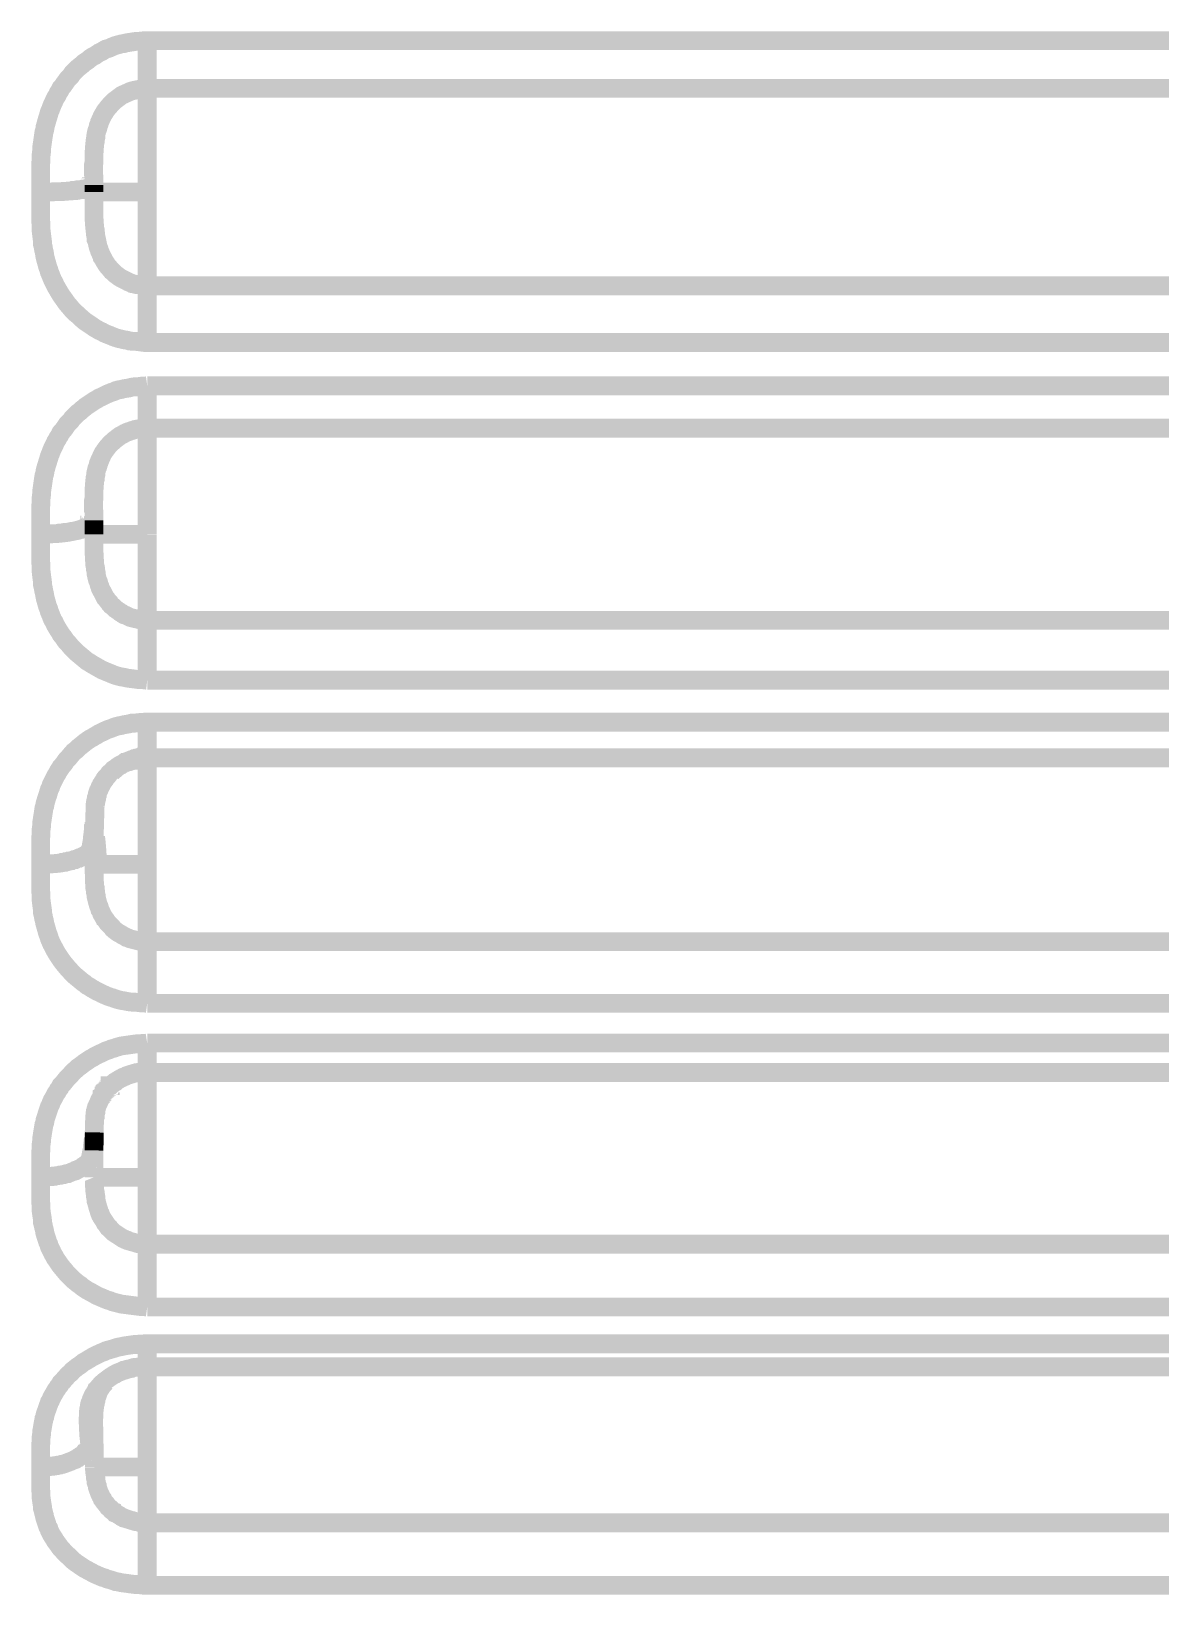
# Model space of a CAD drawing. Extents: x 0.54 to 10.46, y 0.74 to 7.76.
# Drawn here: x 4.0006 to 4.1672, y 5.2165 to 5.4473 of the extents above; entities that cross this region are included whole.
import ezdxf

# ---------------------------------------------------------------- set-up
doc = ezdxf.new("R2010")
doc.units = 0
doc.layers.get('0').update_dxf_attribs({"linetype": 'CONTINUOUS'})

msp = doc.modelspace()

# ---------------------------------------------------------------- linework, layer by layer
at = {"color": 0, "const_width": 0.00278}
for points in [[(4.01768, 5.4459), (4.01731, 5.4459), (4.01693, 5.44586), (4.0165, 5.44581), (4.01611, 5.44581), (4.0146, 5.44558), (4.01421, 5.44547), (4.01383, 5.44542), (4.01307, 5.44521), (4.01275, 5.4451), (4.01199, 5.44476), (4.01161, 5.44467), (4.01129, 5.4445), (4.01096, 5.44428), (4.01058, 5.44412), (4.00993, 5.44368), (4.0096, 5.44353), (4.00928, 5.44331), (4.00896, 5.44303), (4.00831, 5.4426), (4.00803, 5.44233), (4.00776, 5.44211), (4.00743, 5.44185), (4.00662, 5.44103), (4.0064, 5.44069), (4.00613, 5.44043), (4.00586, 5.44011), (4.00564, 5.43978), (4.00543, 5.43951), (4.00521, 5.43918), (4.00493, 5.43886), (4.00478, 5.43853), (4.00456, 5.43821), (4.00439, 5.43782), (4.00418, 5.4375), (4.00401, 5.43718), (4.00385, 5.43679), (4.00369, 5.43647), (4.00353, 5.43608), (4.00342, 5.43576), (4.00325, 5.43539), (4.00304, 5.43463), (4.00293, 5.43431), (4.00261, 5.43317), (4.00256, 5.43278), (4.00244, 5.4324), (4.00211, 5.43012), (4.00211, 5.42969), (4.00201, 5.42893), (4.00201, 5.42817), (4.00196, 5.42779), (4.00196, 5.42356)], [(4.31674, 5.4459), (4.01768, 5.4459)], [(4.01768, 5.43886), (4.01768, 5.4459)], [(4.00982, 5.42458), (4.00982, 5.42583), (4.00976, 5.42611), (4.00976, 5.42763), (4.00982, 5.4279), (4.00982, 5.42942), (4.00988, 5.42969), (4.00988, 5.43018), (4.00993, 5.43039), (4.00993, 5.43067), (4.00999, 5.43093), (4.00999, 5.43115), (4.01004, 5.43143), (4.0101, 5.43164), (4.0101, 5.43192), (4.01014, 5.43213), (4.01019, 5.4324), (4.01025, 5.43261), (4.01036, 5.43289), (4.01042, 5.43311), (4.01047, 5.43338), (4.01058, 5.4336), (4.01064, 5.43386), (4.01085, 5.43431), (4.01096, 5.43457), (4.01118, 5.435), (4.01133, 5.43522), (4.01144, 5.43544), (4.01193, 5.43608), (4.0121, 5.43625), (4.01226, 5.43647), (4.01281, 5.43701), (4.01389, 5.43782), (4.01411, 5.43793), (4.01438, 5.43804), (4.0146, 5.43815), (4.01486, 5.43826), (4.01508, 5.43837), (4.01535, 5.43847), (4.01557, 5.43853), (4.01665, 5.43875), (4.01687, 5.43875), (4.01742, 5.43886), (4.01768, 5.43886)], [(4.31674, 5.43886), (4.01768, 5.43886)], [(4.01768, 5.43886), (4.01768, 5.42356)], [(4.00196, 5.42356), (4.00369, 5.42356), (4.00385, 5.42361), (4.00515, 5.42361), (4.00532, 5.42367), (4.00581, 5.42367), (4.00603, 5.42372), (4.00646, 5.42372), (4.00662, 5.42378), (4.00711, 5.42378), (4.00722, 5.42383), (4.00738, 5.42383), (4.00749, 5.42389), (4.00776, 5.42389), (4.00792, 5.42393), (4.00814, 5.42393), (4.00825, 5.42399), (4.00846, 5.42399), (4.00857, 5.42404), (4.00868, 5.42404), (4.00879, 5.4241), (4.00896, 5.4241), (4.00906, 5.42415), (4.00911, 5.42415), (4.00922, 5.42421), (4.00922, 5.42421), (4.00933, 5.42421), (4.00933, 5.42421), (4.00933, 5.42426), (4.00944, 5.42426), (4.00944, 5.42426), (4.00944, 5.42432), (4.00956, 5.42432), (4.00956, 5.42432), (4.00956, 5.42432), (4.0096, 5.42437), (4.0096, 5.42437), (4.0096, 5.42443), (4.00971, 5.42449), (4.00971, 5.42449), (4.00971, 5.42449), (4.00976, 5.42453), (4.00976, 5.42453)], [(4.00196, 5.42356), (4.00196, 5.41928), (4.00201, 5.41883), (4.00201, 5.41797), (4.00206, 5.41758), (4.00222, 5.41629), (4.00222, 5.41585), (4.00233, 5.41547), (4.00239, 5.41504), (4.0025, 5.41461), (4.00256, 5.41417), (4.00265, 5.41379), (4.00276, 5.41336), (4.00288, 5.41297), (4.00299, 5.41254), (4.00315, 5.41211), (4.00325, 5.41174), (4.00342, 5.41135), (4.00358, 5.41092), (4.00375, 5.41054), (4.00396, 5.41015), (4.00412, 5.40978), (4.00478, 5.40864), (4.00499, 5.40831), (4.00526, 5.40793), (4.00549, 5.40761), (4.00575, 5.40722), (4.00657, 5.40625), (4.00717, 5.40565), (4.00749, 5.40539), (4.00782, 5.40506), (4.00846, 5.40451), (4.00879, 5.40429), (4.00917, 5.40403), (4.0095, 5.40381), (4.00988, 5.40354), (4.01064, 5.4031), (4.01101, 5.40294), (4.01139, 5.40272), (4.01178, 5.40256), (4.01221, 5.4024), (4.01258, 5.40224), (4.01303, 5.40207), (4.0134, 5.40196), (4.01426, 5.40175), (4.01471, 5.40169), (4.01508, 5.40158), (4.01551, 5.40153), (4.01594, 5.40153), (4.01725, 5.40136), (4.01768, 5.40136)], [(4.00982, 5.42356), (4.00982, 5.42458)], [(4.01768, 5.40972), (4.01742, 5.40978), (4.01693, 5.40978), (4.01671, 5.40983), (4.01644, 5.40989), (4.01617, 5.40989), (4.01594, 5.40994), (4.01568, 5.41), (4.01546, 5.41004), (4.01525, 5.41015), (4.01497, 5.41026), (4.01389, 5.41081), (4.01361, 5.41097), (4.01346, 5.41108), (4.01303, 5.4114), (4.01269, 5.41174), (4.01247, 5.41189), (4.01232, 5.41211), (4.01215, 5.41228), (4.01199, 5.41249), (4.01183, 5.41265), (4.01167, 5.41287), (4.01156, 5.41308), (4.01139, 5.41331), (4.01118, 5.41374), (4.01101, 5.41396), (4.01096, 5.41417), (4.01085, 5.41439), (4.01074, 5.41465), (4.01064, 5.41488), (4.01058, 5.4151), (4.01047, 5.41536), (4.01036, 5.41581), (4.01025, 5.41635), (4.01014, 5.41656), (4.01014, 5.41683), (4.0101, 5.41704), (4.01004, 5.41732), (4.01004, 5.41754), (4.00999, 5.41781), (4.00999, 5.41803), (4.00993, 5.41829), (4.00993, 5.41857), (4.00988, 5.41878), (4.00988, 5.41928), (4.00982, 5.41954), (4.00982, 5.42356)], [(4.01768, 5.42356), (4.00982, 5.42356)], [(4.01768, 5.42356), (4.01768, 5.40972)], [(4.01768, 5.40136), (4.01768, 5.40972)], [(4.01768, 5.40972), (4.31674, 5.40972)], [(4.01768, 5.40136), (4.31674, 5.40136)], [(4.01768, 5.39497), (4.01731, 5.39492), (4.01693, 5.39492), (4.0165, 5.39486), (4.01611, 5.39481), (4.01574, 5.39481), (4.01535, 5.39475), (4.01497, 5.39464), (4.01421, 5.39453), (4.01383, 5.39442), (4.01346, 5.39437), (4.01307, 5.39426), (4.01275, 5.3941), (4.01237, 5.39399), (4.01161, 5.39367), (4.01096, 5.39333), (4.01058, 5.39318), (4.01025, 5.39296), (4.00993, 5.39279), (4.00863, 5.39193), (4.00831, 5.39165), (4.00803, 5.39144), (4.00776, 5.39117), (4.00743, 5.39094), (4.00662, 5.39014), (4.0064, 5.38981), (4.00586, 5.38926), (4.00543, 5.38861), (4.00521, 5.38835), (4.00493, 5.38803), (4.00478, 5.38769), (4.00456, 5.38737), (4.00439, 5.38704), (4.00418, 5.38672), (4.00401, 5.38633), (4.00369, 5.38569), (4.00353, 5.38531), (4.00342, 5.38499), (4.00325, 5.3846), (4.00315, 5.38422), (4.00304, 5.3839), (4.00293, 5.38351), (4.00282, 5.38319), (4.00261, 5.38243), (4.00256, 5.38206), (4.00244, 5.38167), (4.00239, 5.38135), (4.00211, 5.37944), (4.00211, 5.37907), (4.00201, 5.37831), (4.00201, 5.37761), (4.00196, 5.37722), (4.00196, 5.37304)], [(4.31674, 5.39497), (4.01768, 5.39497)], [(4.01768, 5.38872), (4.01768, 5.39497)], [(4.00982, 5.37511), (4.00982, 5.37636), (4.00976, 5.37657), (4.00976, 5.37804), (4.00982, 5.37831), (4.00982, 5.37972), (4.00988, 5.37999), (4.00988, 5.38043), (4.00993, 5.38069), (4.00993, 5.38092), (4.00999, 5.38113), (4.00999, 5.3814), (4.0101, 5.38183), (4.0101, 5.38211), (4.01025, 5.38276), (4.01036, 5.38297), (4.01042, 5.38319), (4.01047, 5.38346), (4.01058, 5.38368), (4.01064, 5.3839), (4.01085, 5.38433), (4.01096, 5.3846), (4.01118, 5.38504), (4.01133, 5.38525), (4.01144, 5.38542), (4.01193, 5.38607), (4.0121, 5.38624), (4.01226, 5.38644), (4.01247, 5.38661), (4.01281, 5.38693), (4.01367, 5.38758), (4.01411, 5.38781), (4.01438, 5.38797), (4.0146, 5.38807), (4.01486, 5.38818), (4.01508, 5.38824), (4.01535, 5.38835), (4.01557, 5.3884), (4.01585, 5.38851), (4.01639, 5.38861), (4.01665, 5.38861), (4.01687, 5.38867), (4.01714, 5.38867), (4.01742, 5.38872), (4.01768, 5.38872)], [(4.31674, 5.38872), (4.01768, 5.38872)], [(4.01768, 5.38872), (4.01768, 5.3731)], [(4.00196, 5.37304), (4.00233, 5.37304), (4.00256, 5.3731), (4.00347, 5.3731), (4.00369, 5.37315), (4.00439, 5.37315), (4.00461, 5.37321), (4.00493, 5.37321), (4.00515, 5.37326), (4.00532, 5.37326), (4.00549, 5.37332), (4.00581, 5.37332), (4.00603, 5.37337), (4.00613, 5.37337), (4.00635, 5.37343), (4.00646, 5.37343), (4.00662, 5.37349), (4.00678, 5.37349), (4.00711, 5.37358), (4.00722, 5.37358), (4.00738, 5.37364), (4.00749, 5.37364), (4.00765, 5.37369), (4.00776, 5.37375), (4.00792, 5.37381), (4.00803, 5.37381), (4.00825, 5.37392), (4.00836, 5.37392), (4.00868, 5.37408), (4.00879, 5.37408), (4.0089, 5.37414), (4.00896, 5.37418), (4.00906, 5.37424), (4.00911, 5.37429), (4.00922, 5.37435), (4.00922, 5.3744), (4.00933, 5.3744), (4.00933, 5.3744), (4.00933, 5.37446), (4.00944, 5.37451), (4.00944, 5.37451), (4.00944, 5.37457), (4.00956, 5.37462), (4.00956, 5.37462), (4.00956, 5.37468), (4.0096, 5.37472), (4.0096, 5.37472), (4.0096, 5.37472), (4.00965, 5.37478), (4.00965, 5.37478), (4.00971, 5.37489), (4.00971, 5.37494), (4.00976, 5.375), (4.00976, 5.375), (4.00976, 5.37506), (4.00982, 5.37511), (4.00982, 5.37511)], [(4.00982, 5.37304), (4.00982, 5.37511)], [(4.00196, 5.37304), (4.00196, 5.36893), (4.00201, 5.36849), (4.00201, 5.36768), (4.00211, 5.36681), (4.00217, 5.36643), (4.00222, 5.366), (4.00222, 5.36561), (4.00233, 5.36518), (4.00239, 5.36481), (4.0025, 5.36436), (4.00256, 5.36399), (4.00265, 5.36356), (4.00276, 5.36317), (4.00288, 5.36274), (4.00299, 5.36236), (4.00315, 5.36199), (4.00325, 5.3616), (4.00342, 5.36122), (4.00358, 5.36079), (4.00375, 5.3604), (4.00396, 5.36008), (4.00412, 5.35969), (4.00456, 5.35894), (4.00478, 5.35861), (4.00499, 5.35824), (4.00526, 5.35792), (4.00549, 5.35758), (4.00575, 5.35721), (4.00603, 5.35693), (4.00657, 5.35628), (4.00717, 5.35568), (4.00879, 5.35433), (4.00917, 5.35411), (4.0095, 5.35389), (4.01101, 5.35303), (4.01178, 5.35271), (4.01221, 5.35254), (4.01258, 5.35238), (4.01303, 5.35221), (4.0134, 5.35211), (4.01383, 5.352), (4.01426, 5.35194), (4.01471, 5.35183), (4.01508, 5.35178), (4.01639, 5.35161), (4.01682, 5.35161), (4.01768, 5.35151)], [(4.01768, 5.36035), (4.01747, 5.36035), (4.01719, 5.3604), (4.01699, 5.3604), (4.01676, 5.36046), (4.0165, 5.36046), (4.01606, 5.36057), (4.01579, 5.36062), (4.01514, 5.36079), (4.01449, 5.36111), (4.01426, 5.36117), (4.01406, 5.36128), (4.01389, 5.36143), (4.01367, 5.36154), (4.01346, 5.36171), (4.01329, 5.36182), (4.01307, 5.36199), (4.01292, 5.36208), (4.01258, 5.36242), (4.01237, 5.36257), (4.01221, 5.36274), (4.0121, 5.36296), (4.01193, 5.36312), (4.01178, 5.36333), (4.01167, 5.3635), (4.0115, 5.36367), (4.01107, 5.36453), (4.01096, 5.36469), (4.01074, 5.36513), (4.01069, 5.36535), (4.01058, 5.36561), (4.01047, 5.36604), (4.01036, 5.36626), (4.01025, 5.36669), (4.01019, 5.36697), (4.01014, 5.36719), (4.01014, 5.3674), (4.0101, 5.36762), (4.01004, 5.36789), (4.01004, 5.36811), (4.00999, 5.36833), (4.00993, 5.3686), (4.00993, 5.36903), (4.00988, 5.36931), (4.00988, 5.37001), (4.00982, 5.37022), (4.00982, 5.37304)], [(4.01768, 5.37304), (4.00982, 5.37304)], [(4.01768, 5.37304), (4.01768, 5.36035)], [(4.01768, 5.35151), (4.01768, 5.36035)], [(4.01768, 5.36035), (4.31674, 5.36035)], [(4.01768, 5.35151), (4.31674, 5.35151)], [(4.01768, 5.34532), (4.01731, 5.34532), (4.01693, 5.34526), (4.0165, 5.34526), (4.01574, 5.34517), (4.01535, 5.34517), (4.01497, 5.34506), (4.01421, 5.34494), (4.01383, 5.34483), (4.01346, 5.34478), (4.01307, 5.34467), (4.01275, 5.34457), (4.01237, 5.3444), (4.01199, 5.34429), (4.01161, 5.34413), (4.01096, 5.34381), (4.01058, 5.34364), (4.01025, 5.34343), (4.00993, 5.34326), (4.0096, 5.34304), (4.00928, 5.34289), (4.00863, 5.34244), (4.00831, 5.34218), (4.00776, 5.34174), (4.00743, 5.34147), (4.00717, 5.34119), (4.00689, 5.34099), (4.00662, 5.34071), (4.0064, 5.34044), (4.00613, 5.34011), (4.00586, 5.33985), (4.00564, 5.33957), (4.00543, 5.33925), (4.00521, 5.33897), (4.00493, 5.33865), (4.00478, 5.33838), (4.00456, 5.33806), (4.00439, 5.33772), (4.00418, 5.3374), (4.00353, 5.3361), (4.00342, 5.33572), (4.00325, 5.33539), (4.00315, 5.33507), (4.00304, 5.33469), (4.00282, 5.33404), (4.00271, 5.33365), (4.00261, 5.33333), (4.00256, 5.33296), (4.00244, 5.33263), (4.00233, 5.33187), (4.00228, 5.33154), (4.00222, 5.33117), (4.00217, 5.33083), (4.00211, 5.33046), (4.00211, 5.33008), (4.00206, 5.32975), (4.00201, 5.32937), (4.00201, 5.32867), (4.00196, 5.32829), (4.00196, 5.32433)], [(4.31674, 5.34532), (4.01768, 5.34532)], [(4.01768, 5.33979), (4.01665, 5.33979), (4.01654, 5.33974), (4.01611, 5.33974), (4.01594, 5.33968), (4.01568, 5.33968), (4.01551, 5.33963), (4.01535, 5.33963), (4.01525, 5.33957), (4.01508, 5.33951), (4.01497, 5.33951), (4.01481, 5.33946), (4.01471, 5.33942), (4.01454, 5.33936), (4.01443, 5.33931), (4.01426, 5.33925), (4.01417, 5.33919), (4.014, 5.33914), (4.01389, 5.33908), (4.01378, 5.33897), (4.01361, 5.33892), (4.01351, 5.33886), (4.0134, 5.33876), (4.01329, 5.33871), (4.01297, 5.33838), (4.01286, 5.33832), (4.01243, 5.33789)], [(4.01417, 5.33925), (4.01426, 5.33931), (4.01432, 5.33936), (4.01443, 5.33936), (4.01486, 5.33957), (4.01492, 5.33957), (4.01525, 5.33974), (4.01535, 5.33974), (4.01568, 5.3399), (4.01579, 5.3399), (4.016, 5.34), (4.01611, 5.34), (4.01622, 5.34006), (4.01639, 5.34011), (4.0165, 5.34011), (4.0166, 5.34017), (4.01671, 5.34017), (4.01682, 5.34022), (4.01699, 5.34022), (4.01708, 5.34028), (4.01719, 5.34028), (4.01731, 5.34033), (4.01747, 5.34033), (4.01758, 5.34039), (4.01768, 5.34039)], [(4.01768, 5.34006), (4.31674, 5.34006)], [(4.01768, 5.34006), (4.01768, 5.32433)], [(4.00982, 5.32736), (4.00999, 5.33296)], [(4.00928, 5.32622), (4.00928, 5.32639), (4.00933, 5.3265), (4.00933, 5.32661), (4.00939, 5.32676), (4.00939, 5.32688), (4.00944, 5.32704), (4.00944, 5.32715), (4.0095, 5.32731), (4.0095, 5.32742), (4.00956, 5.32758), (4.00956, 5.32781), (4.0096, 5.32796), (4.0096, 5.32824), (4.00965, 5.32835), (4.00965, 5.32861), (4.00971, 5.32878), (4.00971, 5.32915), (4.00976, 5.32932), (4.00976, 5.32986), (4.00982, 5.32997), (4.00982, 5.33057)], [(4.00928, 5.32622), (4.00982, 5.32736)], [(4.00982, 5.32433), (4.00982, 5.32736)], [(4.01004, 5.3285), (4.01004, 5.32818), (4.0101, 5.32801), (4.0101, 5.32769), (4.01014, 5.32758), (4.01014, 5.3271), (4.01019, 5.32699), (4.01019, 5.32644), (4.01025, 5.32633), (4.01025, 5.32579), (4.01031, 5.32563), (4.01031, 5.32519), (4.01036, 5.32503), (4.01036, 5.32449), (4.01042, 5.32433)], [(4.00196, 5.32433), (4.00196, 5.32036), (4.00201, 5.31993), (4.00201, 5.31917), (4.00206, 5.31874), (4.00222, 5.3176), (4.00222, 5.31722), (4.00233, 5.31679), (4.00239, 5.3164), (4.0025, 5.31603), (4.00256, 5.31565), (4.00299, 5.31413), (4.00315, 5.31375), (4.00325, 5.31337), (4.00358, 5.31261), (4.00375, 5.31228), (4.00396, 5.3119), (4.00412, 5.31158), (4.00435, 5.31119), (4.00499, 5.31022), (4.00526, 5.30985), (4.00549, 5.30957), (4.00603, 5.30892), (4.00629, 5.30865), (4.00657, 5.30832), (4.00683, 5.30806), (4.00814, 5.30697), (4.00846, 5.30675), (4.00879, 5.30647), (4.00917, 5.30626), (4.0095, 5.30604), (4.01025, 5.30561), (4.01064, 5.30544), (4.01101, 5.30524), (4.01178, 5.3049), (4.01221, 5.30474), (4.01258, 5.30464), (4.01303, 5.30447), (4.0134, 5.30436), (4.01383, 5.30425), (4.01426, 5.30419), (4.01471, 5.3041), (4.01508, 5.30404), (4.01551, 5.30399), (4.01594, 5.30399), (4.01682, 5.30388), (4.01725, 5.30388), (4.01768, 5.30382)], [(4.01768, 5.32433), (4.00982, 5.32433)], [(4.01768, 5.31293), (4.01725, 5.31293), (4.01704, 5.31299), (4.01682, 5.31299), (4.0166, 5.31304), (4.01639, 5.31304), (4.01508, 5.31337), (4.01486, 5.31347), (4.01465, 5.31353), (4.01449, 5.31364), (4.01406, 5.31386), (4.01372, 5.31407), (4.01351, 5.31418), (4.01318, 5.3144), (4.01297, 5.31456), (4.01281, 5.31467), (4.01264, 5.31483), (4.01253, 5.315), (4.01188, 5.31565), (4.01156, 5.31614), (4.01139, 5.31629), (4.01129, 5.31651), (4.01118, 5.31668), (4.01107, 5.31689), (4.01096, 5.31706), (4.0109, 5.31728), (4.01079, 5.31749), (4.01069, 5.31765), (4.01058, 5.31808), (4.01047, 5.31831), (4.01042, 5.31847), (4.01014, 5.31956), (4.01014, 5.31976), (4.01004, 5.32021), (4.01004, 5.32042), (4.00999, 5.32064), (4.00999, 5.32086), (4.00993, 5.32101), (4.00993, 5.3215), (4.00988, 5.32172), (4.00988, 5.32303), (4.00982, 5.32324), (4.00982, 5.32433)], [(4.01768, 5.32433), (4.01768, 5.31293)], [(4.01768, 5.31293), (4.31674, 5.31293)], [(4.01768, 5.30382), (4.01768, 5.31293)], [(4.01768, 5.30382), (4.31674, 5.30382)], [(4.01768, 5.29796), (4.01731, 5.2979), (4.01693, 5.2979), (4.0165, 5.29785), (4.01611, 5.29785), (4.01383, 5.29753), (4.01307, 5.29731), (4.01275, 5.29719), (4.01237, 5.2971), (4.01199, 5.29693), (4.01161, 5.29682), (4.01096, 5.2965), (4.01058, 5.29633), (4.00993, 5.29601), (4.0096, 5.29579), (4.00928, 5.29563), (4.00831, 5.29497), (4.00776, 5.29454), (4.00743, 5.29432), (4.00717, 5.29406), (4.00689, 5.29383), (4.00662, 5.29357), (4.0064, 5.29329), (4.00586, 5.29275), (4.00521, 5.29194), (4.00493, 5.29167), (4.00478, 5.29135), (4.00456, 5.29107), (4.00439, 5.29075), (4.00418, 5.29047), (4.00385, 5.28982), (4.00369, 5.28956), (4.00353, 5.28922), (4.00342, 5.2889), (4.00325, 5.28857), (4.00261, 5.28662), (4.00256, 5.28624), (4.00244, 5.28592), (4.00222, 5.28461), (4.00217, 5.28424), (4.00211, 5.2839), (4.00211, 5.28358), (4.00206, 5.28326), (4.00201, 5.28288), (4.00201, 5.28222), (4.00196, 5.2819), (4.00196, 5.27815)], [(4.31674, 5.29796), (4.01768, 5.29796)], [(4.01096, 5.29015), (4.01101, 5.29025), (4.01112, 5.29036), (4.01118, 5.29047), (4.01129, 5.29058), (4.01133, 5.29069), (4.01144, 5.29081), (4.0115, 5.2909), (4.01172, 5.29113), (4.01178, 5.29124), (4.0121, 5.29156), (4.01221, 5.29161), (4.01243, 5.29183), (4.01258, 5.29194), (4.01281, 5.29215), (4.01297, 5.29221), (4.01307, 5.29232), (4.01324, 5.29243), (4.01335, 5.29249), (4.01367, 5.29269), (4.01378, 5.29275), (4.01394, 5.29281), (4.01411, 5.29292), (4.01443, 5.29303), (4.0146, 5.29313), (4.01525, 5.29335), (4.01546, 5.2934), (4.01579, 5.29351), (4.016, 5.29357), (4.01617, 5.29357), (4.01633, 5.29362), (4.01654, 5.29368), (4.01671, 5.29368), (4.01693, 5.29372), (4.01708, 5.29372), (4.01731, 5.29378), (4.01747, 5.29378), (4.01768, 5.29383)], [(4.01768, 5.29362), (4.31674, 5.29362)], [(4.01101, 5.29015), (4.01101, 5.29021), (4.01107, 5.29025), (4.01107, 5.29025), (4.01107, 5.29025), (4.01112, 5.29031), (4.01112, 5.29031), (4.01112, 5.29031), (4.01118, 5.29047), (4.01118, 5.29047), (4.01118, 5.29047), (4.01124, 5.29053), (4.01124, 5.29053), (4.01124, 5.29058), (4.01129, 5.29064), (4.01129, 5.29064), (4.01129, 5.29069), (4.01139, 5.29075), (4.01139, 5.29075), (4.01144, 5.29085), (4.01144, 5.2909), (4.01156, 5.29096), (4.01156, 5.29096), (4.01161, 5.29107), (4.01161, 5.29107), (4.01172, 5.29113), (4.01172, 5.29113), (4.01172, 5.29118), (4.01183, 5.29124), (4.01183, 5.29124), (4.01188, 5.29135), (4.01199, 5.29139), (4.01199, 5.29144), (4.0121, 5.2915), (4.0121, 5.2915), (4.0121, 5.29156), (4.01221, 5.29161), (4.01221, 5.29161), (4.01221, 5.29167), (4.01232, 5.29167), (4.01232, 5.29167)], [(4.00928, 5.28065), (4.00928, 5.28082), (4.00933, 5.28093), (4.00933, 5.28108), (4.00939, 5.28119), (4.00939, 5.28136), (4.00944, 5.28147), (4.00944, 5.28163), (4.0095, 5.28174), (4.0095, 5.2819), (4.00956, 5.28201), (4.00956, 5.28228), (4.0096, 5.28244), (4.0096, 5.28271), (4.00965, 5.28282), (4.00965, 5.2831), (4.00971, 5.28326), (4.00971, 5.28364), (4.00976, 5.28381), (4.00976, 5.28435), (4.00982, 5.2845), (4.00982, 5.28504)], [(4.00982, 5.28212), (4.00988, 5.28478)], [(4.00928, 5.28065), (4.00982, 5.28212)], [(4.00982, 5.27815), (4.00982, 5.28212)], [(4.00196, 5.27815), (4.00196, 5.27442), (4.00201, 5.27408), (4.00201, 5.27333), (4.00211, 5.27257), (4.00217, 5.27225), (4.00222, 5.27186), (4.00222, 5.27149), (4.00233, 5.27111), (4.00239, 5.27078), (4.0025, 5.2704), (4.00256, 5.27001), (4.00265, 5.26969), (4.00276, 5.26932), (4.00288, 5.26899), (4.00299, 5.26861), (4.00315, 5.26828), (4.00325, 5.2679), (4.00358, 5.26725), (4.00375, 5.26687), (4.00396, 5.26654), (4.00412, 5.26622), (4.00478, 5.26525), (4.00499, 5.26497), (4.00526, 5.26465), (4.00549, 5.26438), (4.00575, 5.26406), (4.00683, 5.26297), (4.00749, 5.26243), (4.00782, 5.26221), (4.00814, 5.26193), (4.00879, 5.2615), (4.00917, 5.26129), (4.0095, 5.26112), (4.01025, 5.26069), (4.01178, 5.26004), (4.01221, 5.25993), (4.01258, 5.25976), (4.01303, 5.25965), (4.0134, 5.25956), (4.01383, 5.25944), (4.01471, 5.25933), (4.01508, 5.25928), (4.01682, 5.25906), (4.01725, 5.25906), (4.01768, 5.259)], [(4.01768, 5.27815), (4.00982, 5.27815)], [(4.01768, 5.26828), (4.01747, 5.26828), (4.01725, 5.26833), (4.01665, 5.26833), (4.01644, 5.26839), (4.01622, 5.26839), (4.01606, 5.26844), (4.01585, 5.2685), (4.01568, 5.26856), (4.01525, 5.26867), (4.01508, 5.26872), (4.01486, 5.26878), (4.01471, 5.26888), (4.01449, 5.26893), (4.01432, 5.26904), (4.01411, 5.2691), (4.01264, 5.27007), (4.01221, 5.27051), (4.0121, 5.27067), (4.01193, 5.27078), (4.01161, 5.27126), (4.0115, 5.27138), (4.01139, 5.2716), (4.01096, 5.27225), (4.0109, 5.2724), (4.01079, 5.27257), (4.01074, 5.27279), (4.01064, 5.27294), (4.01058, 5.27311), (4.01053, 5.27333), (4.01042, 5.27365), (4.01031, 5.27408), (4.01025, 5.27425), (4.01019, 5.27447), (4.01014, 5.27463), (4.01014, 5.27479), (4.0101, 5.27501), (4.0101, 5.27522), (4.01004, 5.27539), (4.01004, 5.27561), (4.00999, 5.27582), (4.00999, 5.27599), (4.00993, 5.27621), (4.00993, 5.27681), (4.00988, 5.27696), (4.00988, 5.278), (4.00982, 5.27815)], [(4.01768, 5.27815), (4.01768, 5.26828)], [(4.01768, 5.26828), (4.31674, 5.26828)], [(4.01768, 5.259), (4.01768, 5.26828)], [(4.01768, 5.259), (4.31674, 5.259)], [(4.01768, 5.25358), (4.01731, 5.25358), (4.01693, 5.25353), (4.0165, 5.25353), (4.01611, 5.25347), (4.01574, 5.25347), (4.01421, 5.25325), (4.01383, 5.25315), (4.01346, 5.2531), (4.01307, 5.25299), (4.01275, 5.25288), (4.01161, 5.25256), (4.01129, 5.25239), (4.01096, 5.25228), (4.01058, 5.25211), (4.0096, 5.25163), (4.00928, 5.25142), (4.00896, 5.25125), (4.00863, 5.25103), (4.00831, 5.25087), (4.00776, 5.25043), (4.00743, 5.25022), (4.00662, 5.24957), (4.0064, 5.24929), (4.00613, 5.24908), (4.00586, 5.24881), (4.00564, 5.24854), (4.00543, 5.24832), (4.00521, 5.24804), (4.00493, 5.24778), (4.00478, 5.2475), (4.00456, 5.24724), (4.00439, 5.24696), (4.00418, 5.24669), (4.00401, 5.24636), (4.00369, 5.24582), (4.00353, 5.2455), (4.00342, 5.24522), (4.00325, 5.24496), (4.00315, 5.24463), (4.00304, 5.24436), (4.00282, 5.24371), (4.00271, 5.24343), (4.00261, 5.24311), (4.00256, 5.24278), (4.00244, 5.24251), (4.00239, 5.24219), (4.00233, 5.24192), (4.00217, 5.24094), (4.00211, 5.24067), (4.00211, 5.24035), (4.00201, 5.23969), (4.00201, 5.2391), (4.00196, 5.23876), (4.00196, 5.2354)], [(4.31674, 5.25358), (4.01768, 5.25358)], [(4.00928, 5.23839), (4.00922, 5.23861), (4.00922, 5.23882), (4.00917, 5.23904), (4.00917, 5.23942), (4.00911, 5.23964), (4.00911, 5.23986), (4.00906, 5.24007), (4.00906, 5.24067), (4.009, 5.24089), (4.009, 5.24175), (4.00896, 5.24192), (4.00896, 5.24257), (4.009, 5.24274), (4.009, 5.24354), (4.00906, 5.24376), (4.00906, 5.24397), (4.00911, 5.24419), (4.00917, 5.24436), (4.00917, 5.24457), (4.00922, 5.24479), (4.00933, 5.24501), (4.00939, 5.24517), (4.00944, 5.24539), (4.00956, 5.24561), (4.0096, 5.24576), (4.00971, 5.24599), (4.00988, 5.24621), (4.00999, 5.24642), (4.0101, 5.24658), (4.01019, 5.24681), (4.01036, 5.24696), (4.01053, 5.24718), (4.01069, 5.24735), (4.01085, 5.24756), (4.01101, 5.24772), (4.01124, 5.24789), (4.01139, 5.24804), (4.01226, 5.24869), (4.01247, 5.24881), (4.01269, 5.24897), (4.01297, 5.24908), (4.01318, 5.24924), (4.014, 5.24957), (4.01421, 5.24968), (4.01449, 5.24972), (4.01476, 5.24983), (4.01508, 5.24989), (4.01535, 5.24994), (4.01563, 5.25006), (4.0159, 5.25011), (4.01622, 5.25011), (4.0165, 5.25017), (4.01682, 5.25017), (4.01708, 5.25022), (4.01742, 5.25022), (4.01768, 5.25028)], [(4.01768, 5.25017), (4.31674, 5.25017)], [(4.00928, 5.23839), (4.00982, 5.24018)], [(4.00988, 5.2354), (4.00982, 5.24018)], [(4.00196, 5.2354), (4.00196, 5.23199), (4.00201, 5.23161), (4.00201, 5.23096), (4.00206, 5.23063), (4.00211, 5.23025), (4.00222, 5.2296), (4.00222, 5.22928), (4.00233, 5.22894), (4.00239, 5.22863), (4.0025, 5.22825), (4.00256, 5.22792), (4.00299, 5.22661), (4.00315, 5.22635), (4.00325, 5.22601), (4.00358, 5.22537), (4.00375, 5.2251), (4.00396, 5.22478), (4.00412, 5.2245), (4.00435, 5.22418), (4.00456, 5.2239), (4.00478, 5.22358), (4.00499, 5.22331), (4.00526, 5.22304), (4.00549, 5.22276), (4.00575, 5.2225), (4.00603, 5.22228), (4.00657, 5.22174), (4.00683, 5.22151), (4.00717, 5.22125), (4.00846, 5.22038), (4.00879, 5.22021), (4.00917, 5.22), (4.0095, 5.21983), (4.00988, 5.21962), (4.01101, 5.21913), (4.01139, 5.21903), (4.01178, 5.21886), (4.01221, 5.21875), (4.01258, 5.21864), (4.01303, 5.21847), (4.0134, 5.21843), (4.01383, 5.21832), (4.01471, 5.21821), (4.01508, 5.21815), (4.01594, 5.21804), (4.01639, 5.21804), (4.01725, 5.21793), (4.01768, 5.21793)], [(4.00988, 5.2354), (4.01768, 5.2354)], [(4.01768, 5.22715), (4.01747, 5.22715), (4.01731, 5.22721), (4.01676, 5.22721), (4.01654, 5.22726), (4.01639, 5.22726), (4.01617, 5.22732), (4.016, 5.22732), (4.01579, 5.22738), (4.01546, 5.22749), (4.01525, 5.22754), (4.01443, 5.22781), (4.01421, 5.22786), (4.01406, 5.22797), (4.01389, 5.22803), (4.01357, 5.22825), (4.01346, 5.22831), (4.01313, 5.22851), (4.01297, 5.22857), (4.01286, 5.22874), (4.01269, 5.22879), (4.01258, 5.22889), (4.01243, 5.229), (4.01232, 5.22917), (4.01221, 5.22928), (4.01204, 5.22939), (4.01193, 5.22949), (4.01183, 5.22965), (4.01172, 5.22976), (4.01161, 5.22993), (4.0115, 5.23004), (4.01139, 5.23019), (4.01129, 5.23031), (4.01118, 5.23047), (4.01112, 5.23063), (4.01101, 5.23074), (4.01096, 5.2309), (4.01085, 5.23107), (4.01079, 5.23122), (4.01074, 5.23133), (4.01064, 5.2315), (4.01031, 5.23247), (4.01031, 5.23264), (4.01014, 5.23313), (4.01014, 5.23329), (4.0101, 5.23351), (4.0101, 5.23367), (4.01004, 5.23383), (4.01004, 5.23415), (4.00999, 5.23432), (4.00999, 5.23454), (4.00993, 5.23469), (4.00993, 5.23503), (4.00988, 5.23519), (4.00988, 5.23535)], [(4.01768, 5.2354), (4.01768, 5.22715)], [(4.01768, 5.22715), (4.31674, 5.22715)], [(4.01768, 5.21793), (4.01768, 5.22715)], [(4.01768, 5.21793), (4.31674, 5.21793)]]:
    msp.add_lwpolyline(points, dxfattribs=at)
at = {"color": 250, "const_width": 0.00278}
for points in [[(4.01768, 5.34006), (4.01768, 5.34532)], [(4.00999, 5.33296), (4.00999, 5.33311), (4.01004, 5.33328), (4.01004, 5.33344), (4.0101, 5.33361), (4.0101, 5.33376), (4.01014, 5.33393), (4.01019, 5.33404), (4.01019, 5.33421), (4.01031, 5.33453), (4.01031, 5.33469), (4.01047, 5.33518), (4.01058, 5.33535), (4.01064, 5.3355), (4.01069, 5.33561), (4.01074, 5.33578), (4.01085, 5.33594), (4.0109, 5.3361), (4.01101, 5.33626), (4.01107, 5.33637), (4.01129, 5.33669), (4.01139, 5.33681), (4.01144, 5.33697), (4.01156, 5.33713), (4.01193, 5.33751), (4.01204, 5.33768), (4.01243, 5.33806), (4.01258, 5.33817), (4.01269, 5.33832), (4.01318, 5.33865), (4.01329, 5.33876), (4.01361, 5.33897), (4.01378, 5.33903), (4.01394, 5.33914), (4.01417, 5.33925), (4.01432, 5.33931), (4.01449, 5.33942), (4.01465, 5.33946), (4.01481, 5.33957), (4.01503, 5.33963), (4.01519, 5.33968), (4.0154, 5.33974), (4.01557, 5.33979), (4.01579, 5.33985), (4.01594, 5.33985), (4.01611, 5.3399), (4.01633, 5.33996), (4.01654, 5.33996), (4.01671, 5.34), (4.01708, 5.34), (4.01731, 5.34006), (4.01768, 5.34006)], [(4.00196, 5.32433), (4.00244, 5.32433), (4.00261, 5.32438), (4.00347, 5.32438), (4.00364, 5.32443), (4.00412, 5.32443), (4.00429, 5.32449), (4.00461, 5.32449), (4.00478, 5.32454), (4.00489, 5.32454), (4.00504, 5.3246), (4.00521, 5.3246), (4.00537, 5.32465), (4.00553, 5.32465), (4.00564, 5.32471), (4.00581, 5.32471), (4.00597, 5.32476), (4.00608, 5.32482), (4.00624, 5.32482), (4.0064, 5.32487), (4.00651, 5.32487), (4.00662, 5.32493), (4.00678, 5.32497), (4.00689, 5.32503), (4.00706, 5.32503), (4.00726, 5.32514), (4.00743, 5.32519), (4.00754, 5.32525), (4.00765, 5.32525), (4.0084, 5.32563), (4.00846, 5.32568), (4.00868, 5.32579), (4.00874, 5.32585), (4.00885, 5.3259), (4.00896, 5.32601), (4.00906, 5.32607), (4.00917, 5.32617), (4.00928, 5.32622)], [(4.01768, 5.29362), (4.01768, 5.29796)], [(4.01768, 5.29383), (4.01768, 5.29389), (4.01768, 5.27815)], [(4.00988, 5.28478), (4.00988, 5.28618), (4.00993, 5.28629), (4.00993, 5.287), (4.00999, 5.28711), (4.00999, 5.28754), (4.01004, 5.28765), (4.01004, 5.28782), (4.0101, 5.28792), (4.0101, 5.28808), (4.01014, 5.28819), (4.01014, 5.28831), (4.01019, 5.28847), (4.01025, 5.28857), (4.01031, 5.28874), (4.01047, 5.28907), (4.01053, 5.28922), (4.01058, 5.28933), (4.01064, 5.2895), (4.01069, 5.28961), (4.01079, 5.28976), (4.01085, 5.28988), (4.01096, 5.28999), (4.01101, 5.29015)], [(4.00196, 5.27815), (4.00228, 5.27815), (4.00244, 5.27821), (4.00299, 5.27821), (4.0031, 5.27826), (4.00364, 5.27826), (4.00379, 5.27832), (4.00412, 5.27832), (4.00429, 5.27838), (4.00444, 5.27838), (4.00461, 5.27843), (4.00478, 5.27843), (4.00489, 5.27849), (4.00504, 5.27849), (4.00521, 5.27854), (4.00537, 5.27854), (4.00553, 5.2786), (4.00564, 5.27865), (4.00581, 5.27869), (4.00597, 5.27869), (4.00608, 5.27875), (4.0064, 5.27886), (4.00662, 5.27897), (4.00678, 5.27903), (4.00689, 5.27903), (4.00706, 5.27908), (4.00717, 5.27914), (4.00726, 5.27924), (4.00743, 5.27929), (4.00808, 5.27962), (4.00819, 5.27974), (4.0084, 5.27983), (4.00857, 5.28), (4.00868, 5.28006), (4.00911, 5.28049), (4.00917, 5.2806), (4.00928, 5.28065)], [(4.01768, 5.25017), (4.01768, 5.25358)], [(4.01768, 5.25049), (4.01768, 5.23535)], [(4.00982, 5.24018), (4.00982, 5.24104), (4.00976, 5.24121), (4.00976, 5.24274), (4.00982, 5.24289), (4.00982, 5.24376), (4.00988, 5.24393), (4.00988, 5.24425), (4.00993, 5.24436), (4.00993, 5.24451), (4.00999, 5.24468), (4.00999, 5.24485), (4.0101, 5.24517), (4.0101, 5.24533), (4.01014, 5.2455), (4.01019, 5.24561), (4.01053, 5.24658), (4.01064, 5.24675), (4.01069, 5.24685), (4.01112, 5.2475), (4.01156, 5.24794)], [(4.00196, 5.2354), (4.00261, 5.2354), (4.00276, 5.23546), (4.00331, 5.23546), (4.00347, 5.23551), (4.00379, 5.23551), (4.00396, 5.23557), (4.00412, 5.23557), (4.00429, 5.23562), (4.00444, 5.23562), (4.00461, 5.23568), (4.00478, 5.23568), (4.00489, 5.23574), (4.00504, 5.23579), (4.00521, 5.23579), (4.00553, 5.23589), (4.00564, 5.23594), (4.00597, 5.23606), (4.00608, 5.23611), (4.0064, 5.23622), (4.00662, 5.23633), (4.00678, 5.23639), (4.00689, 5.23643), (4.00706, 5.23649), (4.00717, 5.2366), (4.00726, 5.23665), (4.00743, 5.23671), (4.00754, 5.23682), (4.00776, 5.23693), (4.00786, 5.23703), (4.00797, 5.23708), (4.00808, 5.23719), (4.00819, 5.23725), (4.00831, 5.23736), (4.0084, 5.23742), (4.00846, 5.23753), (4.00857, 5.23757), (4.00868, 5.23768), (4.00874, 5.23779), (4.00885, 5.23785), (4.0089, 5.23796), (4.00906, 5.23812), (4.00917, 5.23833), (4.00928, 5.23839)]]:
    msp.add_lwpolyline(points, dxfattribs=at)

doc.saveas('drawing.dxf')
